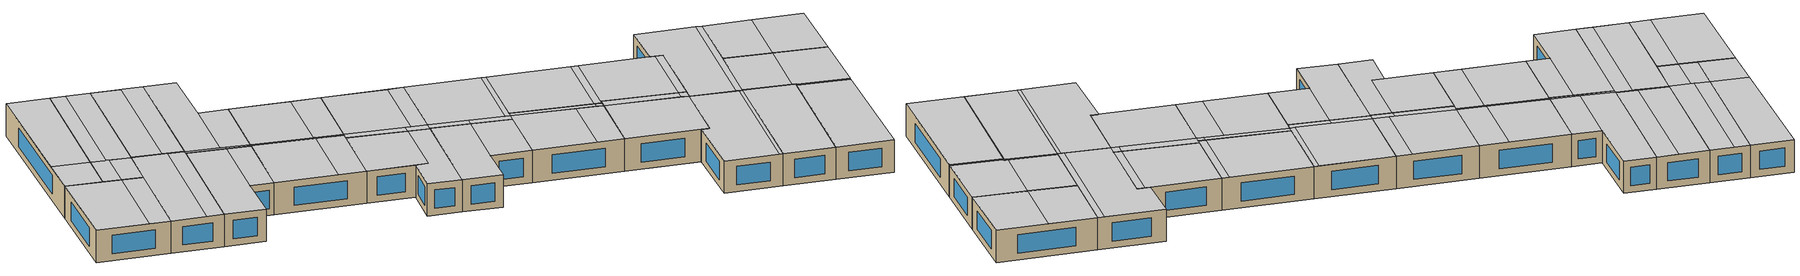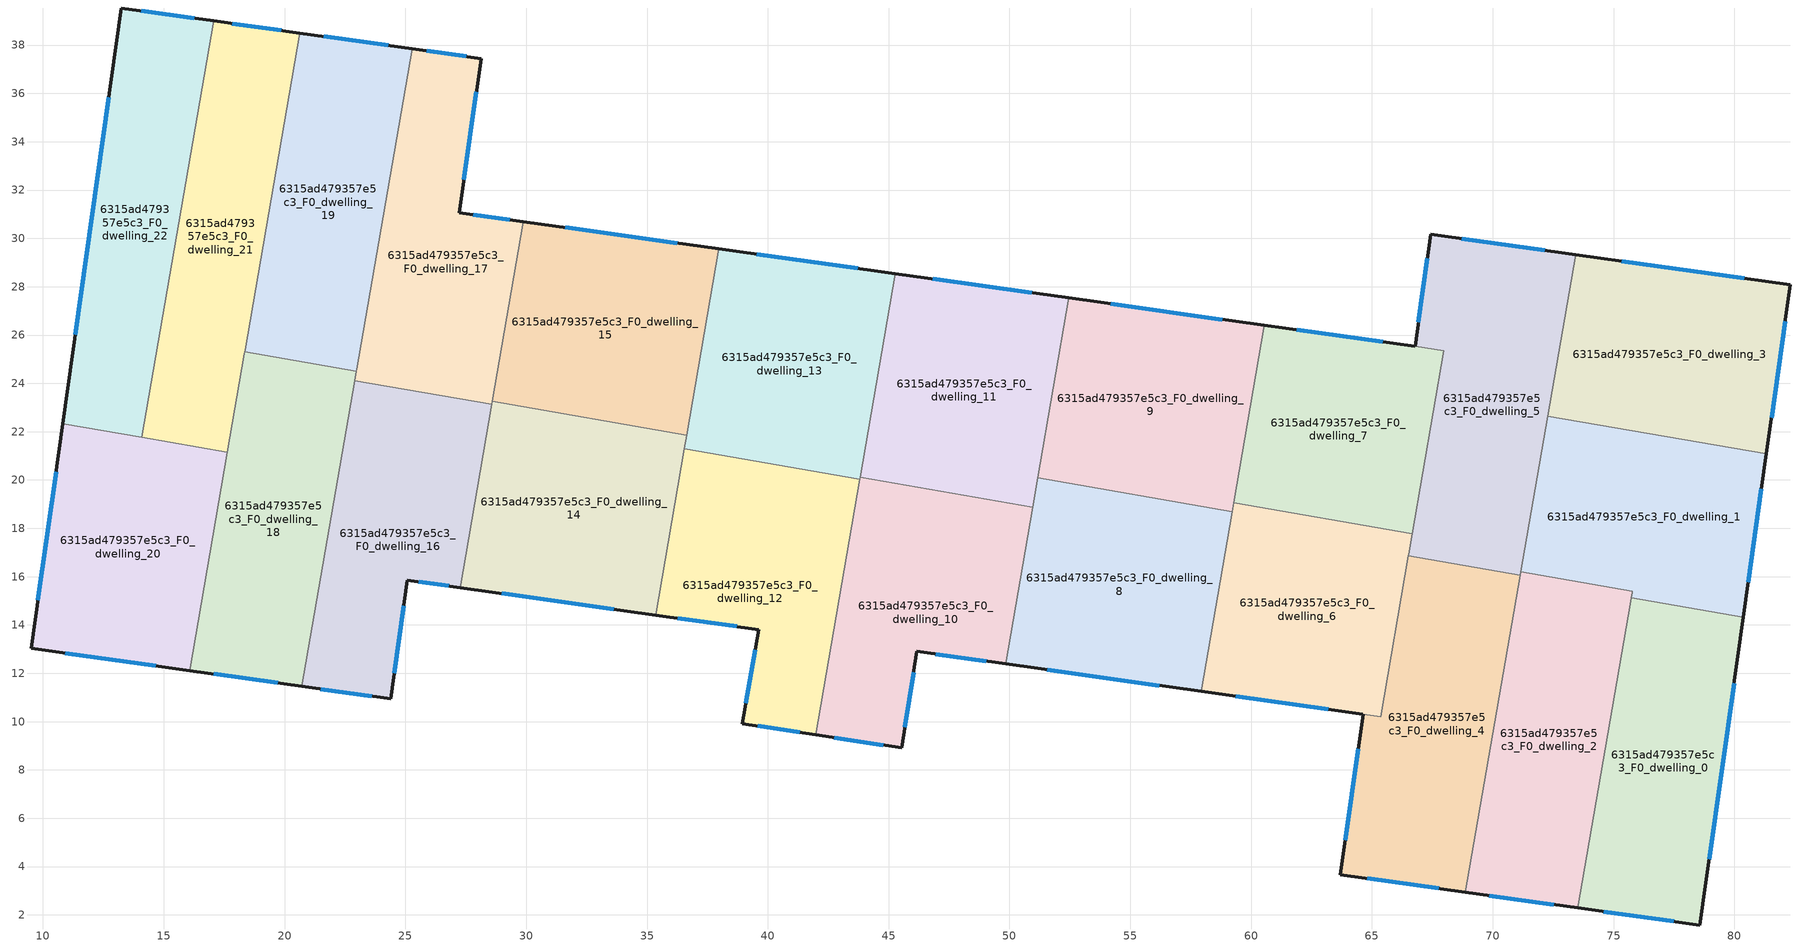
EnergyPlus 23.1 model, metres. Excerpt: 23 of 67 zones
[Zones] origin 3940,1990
6315ad479357e5c3_F0_dwelling_0
 floor ground (EU_floor_Construction): 80.37,14.32 78.57,1.58 73.52,2.29 75.71,14.97 75.73,15.12 z0
 wall outside (EU_wall_Construction): 73.52,2.29 78.57,1.58 80.37,14.32 z0:3
 wall to 6315ad479357e5c3_F0_dwelling_1 (EU_wall_Construction): 80.37,14.32 75.73,15.12 z0:3
 wall to 6315ad479357e5c3_F0_dwelling_2 (EU_wall_Construction): 75.71,14.97 73.52,2.29 / 75.74,15.12 75.71,14.98 z0:3
 window (EU_Window_Construction): 78.96,4.31 79.99,11.59 / 74.6,2.14 77.49,1.73 z0.64:2.36
 ceiling adiabatic (EU_roof_Construction): 78.57,1.58 80.37,14.32 75.73,15.12 75.71,14.97 73.52,2.29 z3
6315ad479357e5c3_F0_dwelling_1
 floor ground (EU_floor_Construction): 81.33,21.08 80.37,14.32 75.73,15.12 75.78,15.41 71.16,16.2 72.28,22.65 z0
 wall outside (EU_wall_Construction): 80.37,14.32 81.33,21.08 z0:3
 wall to 6315ad479357e5c3_F0_dwelling_2 (EU_wall_Construction): 71.16,16.2 75.78,15.41 75.77,15.33 75.73,15.12 z0:3
 wall to 6315ad479357e5c3_F0_dwelling_3 (EU_wall_Construction): 81.33,21.08 72.28,22.65 z0:3
 wall to 6315ad479357e5c3_F0_dwelling_5 (EU_wall_Construction): 72.28,22.65 71.16,16.2 z0:3
 window (EU_Window_Construction): 80.58,15.77 81.12,19.63 z0.64:2.36
 ceiling to 6315ad479357e5c3_F1_dwelling_0 (EU_floor_Construction): 80.4,14.48 81.33,21.08 76.59,21.9 75.47,15.46 75.78,15.41 75.76,15.28 z3
 ceiling to 6315ad479357e5c3_F1_dwelling_1 (EU_floor_Construction): 75.47,15.46 76.59,21.9 72.28,22.65 71.16,16.2 z3
 ceiling to 6315ad479357e5c3_F1_dwelling_11 (EU_floor_Construction): 80.37,14.32 80.4,14.48 75.76,15.28 75.73,15.12 z3
6315ad479357e5c3_F0_dwelling_10
 floor ground (EU_floor_Construction): 50.96,18.87 49.84,12.39 46.16,12.9 45.53,8.91 41.98,9.45 43.83,20.11 z0
 wall outside (EU_wall_Construction): 41.98,9.45 45.53,8.91 46.16,12.9 49.84,12.39 z0:3
 wall to 6315ad479357e5c3_F0_dwelling_11 (EU_wall_Construction): 50.96,18.87 43.83,20.11 z0:3
 wall to 6315ad479357e5c3_F0_dwelling_12 (EU_wall_Construction): 43.81,20.03 41.98,9.45 z0:3
 wall to 6315ad479357e5c3_F0_dwelling_8 (EU_wall_Construction): 49.84,12.39 50.96,18.87 z0:3
 wall to 6315ad479357e5c3_F0_dwelling_13 (EU_wall_Construction): 43.82,20.1 43.81,20.03 z0:3
 window (EU_Window_Construction): 46.95,12.79 49.05,12.5 / 45.67,9.77 46.03,12.05 / 42.74,9.34 44.77,9.03 z0.64:2.36
 ceiling to 6315ad479357e5c3_F1_dwelling_16 (EU_floor_Construction): 45.53,8.91 46.16,12.9 47.31,19.5 43.83,20.11 41.98,9.45 z3
 ceiling adiabatic (EU_roof_Construction): 49.84,12.39 50.96,18.87 47.31,19.5 46.16,12.9 z3
6315ad479357e5c3_F0_dwelling_11
 floor ground (EU_floor_Construction): 52.46,27.53 50.96,18.87 43.83,20.11 45.28,28.54 z0
 wall outside (EU_wall_Construction): 52.46,27.53 45.28,28.54 z0:3
 wall to 6315ad479357e5c3_F0_dwelling_9 (EU_wall_Construction): 51.17,20.09 52.46,27.53 z0:3
 wall to 6315ad479357e5c3_F0_dwelling_13 (EU_wall_Construction): 45.28,28.54 43.83,20.11 z0:3
 wall to 6315ad479357e5c3_F0_dwelling_8 (EU_wall_Construction): 50.96,18.87 51.17,20.09 z0:3
 window (EU_Window_Construction): 50.92,27.75 46.82,28.32 z0.64:2.36
 ceiling to 6315ad479357e5c3_F1_dwelling_5 (EU_floor_Construction): 50.6,19.63 51.98,27.6 45.28,28.54 43.94,20.78 z3
 ceiling to 6315ad479357e5c3_F1_dwelling_16 (EU_floor_Construction): 47.31,19.5 47.42,20.18 43.94,20.78 43.83,20.11 z3
 ceiling to 6315ad479357e5c3_F1_dwelling_4 (EU_floor_Construction): 51.08,19.55 52.46,27.53 51.98,27.6 50.6,19.63 z3
 ceiling adiabatic (EU_roof_Construction): 50.96,18.87 51.08,19.55 47.42,20.18 47.31,19.5 z3
6315ad479357e5c3_F0_dwelling_12
 floor ground (EU_floor_Construction): 43.81,20.03 41.98,9.45 38.94,9.92 39.62,13.81 35.36,14.41 36.55,21.29 z0
 wall outside (EU_wall_Construction): 35.36,14.41 39.62,13.81 38.94,9.92 41.98,9.45 z0:3
 wall to 6315ad479357e5c3_F0_dwelling_13 (EU_wall_Construction): 43.81,20.03 36.55,21.29 z0:3
 wall to 6315ad479357e5c3_F0_dwelling_14 (EU_wall_Construction): 36.55,21.29 35.36,14.41 z0:3
 window (EU_Window_Construction): 39.48,12.98 39.09,10.75 / 36.27,14.28 38.71,13.94 / 39.59,9.82 41.33,9.55 z0.64:2.36
 ceiling to 6315ad479357e5c3_F1_dwelling_17 (EU_floor_Construction): 40.72,13.66 41.88,20.36 36.55,21.29 35.36,14.41 z3
 ceiling to 6315ad479357e5c3_F1_dwelling_16 (EU_floor_Construction): 41.98,9.45 43.81,20.03 41.88,20.36 40.72,13.66 39.62,13.81 38.94,9.92 z3
6315ad479357e5c3_F0_dwelling_13
 floor ground (EU_floor_Construction): 45.28,28.54 43.81,20.03 36.55,21.29 37.98,29.56 z0
 wall outside (EU_wall_Construction): 45.28,28.54 37.98,29.56 z0:3
 wall to 6315ad479357e5c3_F0_dwelling_15 (EU_wall_Construction): 37.98,29.56 36.64,21.86 z0:3
 wall to 6315ad479357e5c3_F0_dwelling_14 (EU_wall_Construction): 36.64,21.86 36.55,21.29 z0:3
 window (EU_Window_Construction): 43.72,28.76 39.54,29.34 z0.64:2.36
 ceiling to 6315ad479357e5c3_F1_dwelling_6 (EU_floor_Construction): 42.47,21.04 43.8,28.74 37.98,29.56 36.68,22.04 z3
 ceiling to 6315ad479357e5c3_F1_dwelling_5 (EU_floor_Construction): 43.94,20.78 45.28,28.54 43.8,28.74 42.47,21.04 z3
 ceiling to 6315ad479357e5c3_F1_dwelling_16 (EU_floor_Construction): 43.81,20.03 43.94,20.78 42.01,21.12 41.88,20.36 z3
 ceiling to 6315ad479357e5c3_F1_dwelling_17 (EU_floor_Construction): 41.88,20.36 42.01,21.12 36.68,22.04 36.55,21.29 z3
6315ad479357e5c3_F0_dwelling_14
 floor ground (EU_floor_Construction): 36.65,21.86 35.36,14.41 27.26,15.55 28.59,23.25 z0
 wall outside (EU_wall_Construction): 27.26,15.55 35.36,14.41 z0:3
 wall to 6315ad479357e5c3_F0_dwelling_15 (EU_wall_Construction): 36.65,21.86 28.59,23.25 z0:3
 wall to 6315ad479357e5c3_F0_dwelling_16 (EU_wall_Construction): 28.57,23.13 27.26,15.55 z0:3
 wall to 6315ad479357e5c3_F0_dwelling_17 (EU_wall_Construction): 28.59,23.25 28.57,23.13 z0:3
 window (EU_Window_Construction): 29,15.31 33.62,14.66 z0.64:2.36
 ceiling to 6315ad479357e5c3_F1_dwelling_18 (EU_floor_Construction): 32.84,14.77 34.14,22.29 28.59,23.25 27.26,15.55 z3
 ceiling to 6315ad479357e5c3_F1_dwelling_17 (EU_floor_Construction): 35.36,14.41 36.65,21.86 34.14,22.29 32.84,14.77 z3
6315ad479357e5c3_F0_dwelling_15
 floor ground (EU_floor_Construction): 37.98,29.56 36.65,21.86 28.59,23.25 29.88,30.69 z0
 wall outside (EU_wall_Construction): 37.98,29.56 29.88,30.69 z0:3
 wall to 6315ad479357e5c3_F0_dwelling_17 (EU_wall_Construction): 29.88,30.69 28.59,23.25 z0:3
 window (EU_Window_Construction): 36.24,29.8 31.62,30.45 z0.64:2.36
 ceiling adiabatic (EU_roof_Construction): 34.05,22.49 35.34,29.93 29.88,30.69 28.63,23.43 z3
 ceiling to 6315ad479357e5c3_F1_dwelling_6 (EU_floor_Construction): 36.68,22.04 37.98,29.56 35.34,29.93 34.05,22.49 z3
 ceiling to 6315ad479357e5c3_F1_dwelling_17 (EU_floor_Construction): 36.65,21.86 36.68,22.04 34.17,22.47 34.14,22.29 z3
 ceiling to 6315ad479357e5c3_F1_dwelling_18 (EU_floor_Construction): 34.14,22.29 34.17,22.47 28.63,23.43 28.59,23.25 z3
6315ad479357e5c3_F0_dwelling_16
 floor ground (EU_floor_Construction): 28.57,23.13 27.26,15.55 25.08,15.86 24.39,10.94 20.72,11.46 22.91,24.11 z0
 wall outside (EU_wall_Construction): 20.72,11.46 24.39,10.94 25.08,15.86 27.26,15.55 z0:3
 wall to 6315ad479357e5c3_F0_dwelling_18 (EU_wall_Construction): 22.91,24.11 20.72,11.46 z0:3
 wall to 6315ad479357e5c3_F0_dwelling_17 (EU_wall_Construction): 28.57,23.13 22.91,24.11 z0:3
 window (EU_Window_Construction): 25.55,15.79 26.8,15.62 / 24.54,12 24.93,14.8 / 21.5,11.35 23.6,11.05 z0.64:2.36
 ceiling to 6315ad479357e5c3_F1_dwelling_19 (EU_floor_Construction): 24.39,10.94 25.08,15.86 26.41,23.51 22.91,24.11 20.72,11.46 z3
 ceiling to 6315ad479357e5c3_F1_dwelling_18 (EU_floor_Construction): 27.26,15.55 28.57,23.13 26.41,23.51 25.08,15.86 z3
6315ad479357e5c3_F0_dwelling_17
 floor ground (EU_floor_Construction): 28.13,37.44 27.23,31.07 29.88,30.69 28.57,23.13 22.91,24.11 25.28,37.84 z0
 wall outside (EU_wall_Construction): 29.88,30.69 27.23,31.07 28.13,37.44 25.28,37.84 z0:3
 wall to 6315ad479357e5c3_F0_dwelling_19 (EU_wall_Construction): 25.28,37.84 22.99,24.58 22.97,24.5 z0:3
 wall to 6315ad479357e5c3_F0_dwelling_18 (EU_wall_Construction): 22.97,24.5 22.91,24.11 z0:3
 window (EU_Window_Construction): 27.42,32.43 27.94,36.08 / 29.31,30.77 27.8,30.99 / 27.52,37.53 25.89,37.76 z0.64:2.36
 ceiling to 6315ad479357e5c3_F1_dwelling_8 (EU_floor_Construction): 25.99,23.89 27.23,31.07 28.13,37.44 25.28,37.84 22.96,24.41 z3
 ceiling to 6315ad479357e5c3_F1_dwelling_7 (EU_floor_Construction): 28.63,23.43 29.88,30.69 27.23,31.07 25.99,23.89 z3
 ceiling to 6315ad479357e5c3_F1_dwelling_19 (EU_floor_Construction): 26.41,23.51 26.46,23.81 22.96,24.41 22.91,24.11 z3
 ceiling to 6315ad479357e5c3_F1_dwelling_18 (EU_floor_Construction): 28.57,23.13 28.63,23.43 26.46,23.81 26.41,23.51 z3
6315ad479357e5c3_F0_dwelling_18
 floor ground (EU_floor_Construction): 22.97,24.5 20.72,11.46 16.07,12.11 18.34,25.23 18.35,25.3 z0
 wall outside (EU_wall_Construction): 16.07,12.11 20.72,11.46 z0:3
 wall to 6315ad479357e5c3_F0_dwelling_21 (EU_wall_Construction): 18.35,25.3 18.34,25.23 17.63,21.15 z0:3
 wall to 6315ad479357e5c3_F0_dwelling_19 (EU_wall_Construction): 22.97,24.5 18.36,25.3 z0:3
 wall to 6315ad479357e5c3_F0_dwelling_20 (EU_wall_Construction): 17.63,21.15 16.07,12.11 z0:3
 window (EU_Window_Construction): 17.07,11.97 19.72,11.6 z0.64:2.36
 ceiling to 6315ad479357e5c3_F1_dwelling_20 (EU_floor_Construction): 19.2,11.67 21.44,24.67 21.3,24.7 18.34,25.21 16.07,12.11 z3
 ceiling to 6315ad479357e5c3_F1_dwelling_19 (EU_floor_Construction): 20.72,11.46 22.96,24.41 21.44,24.67 19.2,11.67 z3
 ceiling to 6315ad479357e5c3_F1_dwelling_8 (EU_floor_Construction): 22.96,24.41 22.97,24.51 21.06,24.84 21.04,24.74 21.3,24.7 21.44,24.67 z3
 ceiling to 6315ad479357e5c3_F1_dwelling_9 (EU_floor_Construction): 21.04,24.74 21.06,24.84 18.36,25.3 18.34,25.23 18.34,25.21 z3
6315ad479357e5c3_F0_dwelling_19
 floor ground (EU_floor_Construction): 25.28,37.84 22.99,24.58 22.97,24.5 18.35,25.3 18.36,25.38 20.63,38.5 z0
 wall outside (EU_wall_Construction): 25.28,37.84 20.63,38.5 z0:3
 wall to 6315ad479357e5c3_F0_dwelling_21 (EU_wall_Construction): 20.63,38.5 18.37,25.38 / 18.36,25.38 18.35,25.3 z0:3
 window (EU_Window_Construction): 24.29,37.98 21.63,38.36 z0.64:2.36
 ceiling to 6315ad479357e5c3_F1_dwelling_8 (EU_floor_Construction): 22.97,24.51 25.28,37.84 23.4,38.11 23.35,38.11 21.06,24.84 z3
 ceiling to 6315ad479357e5c3_F1_dwelling_9 (EU_floor_Construction): 21.06,24.84 23.35,38.11 20.63,38.5 18.36,25.38 18.35,25.3 z3
6315ad479357e5c3_F0_dwelling_2
 floor ground (EU_floor_Construction): 75.78,15.41 75.77,15.33 73.52,2.29 68.87,2.94 71.14,16.05 71.16,16.21 z0
 wall outside (EU_wall_Construction): 68.87,2.94 73.52,2.29 z0:3
 wall to 6315ad479357e5c3_F0_dwelling_5 (EU_wall_Construction): 71.16,16.2 71.13,16.06 z0:3
 wall to 6315ad479357e5c3_F0_dwelling_4 (EU_wall_Construction): 71.14,16.05 68.87,2.94 z0:3
 window (EU_Window_Construction): 69.86,2.8 72.52,2.43 z0.64:2.36
 ceiling to 6315ad479357e5c3_F1_dwelling_12 (EU_floor_Construction): 73.41,2.3 75.66,15.3 71.13,16.08 71.13,16.06 68.87,2.94 z3
 ceiling to 6315ad479357e5c3_F1_dwelling_11 (EU_floor_Construction): 73.52,2.29 75.76,15.28 75.66,15.3 73.41,2.3 z3
 ceiling to 6315ad479357e5c3_F1_dwelling_0 (EU_floor_Construction): 75.76,15.28 75.77,15.33 75.78,15.41 75.47,15.46 75.45,15.33 z3
 ceiling to 6315ad479357e5c3_F1_dwelling_1 (EU_floor_Construction): 75.45,15.33 75.47,15.46 71.16,16.2 71.13,16.08 z3
6315ad479357e5c3_F0_dwelling_20
 floor ground (EU_floor_Construction): 17.64,21.15 16.07,12.11 9.51,13.03 10.83,22.33 z0
 wall outside (EU_wall_Construction): 10.83,22.33 9.51,13.03 16.07,12.11 z0:3
 wall to 6315ad479357e5c3_F0_dwelling_21 (EU_wall_Construction): 17.64,21.15 14.1,21.77 z0:3
 wall to 6315ad479357e5c3_F0_dwelling_22 (EU_wall_Construction): 14.1,21.76 10.83,22.33 z0:3
 window (EU_Window_Construction): 10.54,20.34 9.79,15.03 / 10.92,12.84 14.67,12.31 z0.64:2.36
 ceiling to 6315ad479357e5c3_F1_dwelling_21 (EU_floor_Construction): 14.15,12.38 15.72,21.48 10.83,22.33 9.51,13.03 z3
 ceiling to 6315ad479357e5c3_F1_dwelling_20 (EU_floor_Construction): 16.07,12.11 17.63,21.15 15.72,21.48 14.15,12.38 z3
6315ad479357e5c3_F0_dwelling_21
 floor ground (EU_floor_Construction): 20.63,38.5 18.37,25.38 18.35,25.3 18.34,25.23 17.64,21.15 14.1,21.76 17.08,39 z0
 wall outside (EU_wall_Construction): 20.63,38.5 17.08,39 z0:3
 wall to 6315ad479357e5c3_F0_dwelling_22 (EU_wall_Construction): 17.08,39 14.1,21.76 z0:3
 window (EU_Window_Construction): 19.87,38.6 17.84,38.89 z0.64:2.36
 ceiling to 6315ad479357e5c3_F1_dwelling_9 (EU_floor_Construction): 18.36,25.38 20.63,38.5 18.48,38.8 16.2,25.58 18.34,25.21 18.34,25.23 18.35,25.3 z3
 ceiling to 6315ad479357e5c3_F1_dwelling_10 (EU_floor_Construction): 16.2,25.58 18.48,38.8 17.08,39 14.8,25.82 16.05,25.61 z3
 ceiling to 6315ad479357e5c3_F1_dwelling_21 (EU_floor_Construction): 15.72,21.48 16.42,25.54 16.2,25.58 16.05,25.61 14.8,25.82 14.1,21.77 z3
 ceiling to 6315ad479357e5c3_F1_dwelling_20 (EU_floor_Construction): 17.63,21.15 18.34,25.21 16.42,25.54 15.72,21.48 z3
6315ad479357e5c3_F0_dwelling_22
 floor ground (EU_floor_Construction): 17.08,39 14.1,21.76 10.83,22.33 13.25,39.53 z0
 wall outside (EU_wall_Construction): 17.08,39 13.25,39.53 10.83,22.33 z0:3
 window (EU_Window_Construction): 12.73,35.85 11.34,26.02 / 16.26,39.11 14.07,39.42 z0.64:2.36
 ceiling to 6315ad479357e5c3_F1_dwelling_10 (EU_floor_Construction): 14.8,25.82 17.08,39 13.25,39.53 11.4,26.41 z3
 ceiling to 6315ad479357e5c3_F1_dwelling_21 (EU_floor_Construction): 14.1,21.77 14.8,25.82 11.4,26.41 10.83,22.33 z3
6315ad479357e5c3_F0_dwelling_3
 floor ground (EU_floor_Construction): 82.32,28.07 81.33,21.08 72.28,22.65 73.43,29.32 z0
 wall outside (EU_wall_Construction): 81.33,21.08 82.32,28.07 73.43,29.32 z0:3
 wall to 6315ad479357e5c3_F0_dwelling_5 (EU_wall_Construction): 73.43,29.32 72.28,22.65 z0:3
 window (EU_Window_Construction): 81.54,22.58 82.11,26.57 / 80.41,28.34 75.33,29.05 z0.64:2.36
 ceiling to 6315ad479357e5c3_F1_dwelling_0 (EU_floor_Construction): 81.33,21.08 82.32,28.07 77.76,28.71 76.59,21.9 z3
 ceiling to 6315ad479357e5c3_F1_dwelling_1 (EU_floor_Construction): 76.59,21.9 77.76,28.71 73.43,29.32 72.28,22.65 z3
6315ad479357e5c3_F0_dwelling_4
 floor ground (EU_floor_Construction): 71.14,16.06 68.87,2.94 63.7,3.66 64.64,10.31 65.36,10.21 66.51,16.86 z0
 wall outside (EU_wall_Construction): 64.64,10.31 63.7,3.66 68.87,2.94 z0:3
 wall to 6315ad479357e5c3_F0_dwelling_6 (EU_wall_Construction): 66.51,16.86 65.36,10.21 64.64,10.31 z0:3
 wall to 6315ad479357e5c3_F0_dwelling_5 (EU_wall_Construction): 71.13,16.06 66.51,16.86 z0:3
 window (EU_Window_Construction): 64.81,3.51 67.76,3.09 / 64.43,8.88 63.9,5.09 z0.64:2.36
 ceiling to 6315ad479357e5c3_F1_dwelling_13 (EU_floor_Construction): 68.51,2.99 70.78,16.12 66.51,16.86 65.36,10.21 64.64,10.31 63.7,3.66 z3
 ceiling to 6315ad479357e5c3_F1_dwelling_12 (EU_floor_Construction): 68.87,2.94 71.13,16.06 70.78,16.12 68.51,2.99 z3
6315ad479357e5c3_F0_dwelling_5
 floor ground (EU_floor_Construction): 73.43,29.32 71.16,16.21 71.13,16.06 66.51,16.86 66.53,16.93 67.98,25.36 66.78,25.53 67.44,30.16 z0
 wall outside (EU_wall_Construction): 73.43,29.32 67.44,30.16 66.78,25.53 z0:3
 wall to 6315ad479357e5c3_F0_dwelling_7 (EU_wall_Construction): 66.78,25.53 67.98,25.36 / 67.98,25.35 66.67,17.78 z0:3
 wall to 6315ad479357e5c3_F0_dwelling_6 (EU_wall_Construction): 66.67,17.78 66.53,16.93 66.51,16.86 z0:3
 window (EU_Window_Construction): 67.3,29.17 66.92,26.52 / 72.15,29.5 68.72,29.98 z0.64:2.36
 ceiling to 6315ad479357e5c3_F1_dwelling_2 (EU_floor_Construction): 70.51,16.19 72.8,29.41 67.44,30.16 66.78,25.53 67.98,25.36 66.53,16.93 66.52,16.88 z3
 ceiling to 6315ad479357e5c3_F1_dwelling_13 (EU_floor_Construction): 70.78,16.12 70.78,16.14 70.51,16.19 66.52,16.88 66.51,16.86 z3
 ceiling to 6315ad479357e5c3_F1_dwelling_1 (EU_floor_Construction): 71.16,16.21 73.43,29.32 72.8,29.41 70.51,16.19 70.66,16.16 70.7,16.16 70.78,16.14 71.13,16.08 z3
6315ad479357e5c3_F0_dwelling_6
 floor ground (EU_floor_Construction): 66.67,17.78 65.36,10.21 57.93,11.25 59.28,19.06 z0
 wall outside (EU_wall_Construction): 57.93,11.25 64.63,10.31 z0:3
 wall to 6315ad479357e5c3_F0_dwelling_7 (EU_wall_Construction): 66.67,17.78 59.28,19.06 z0:3
 wall to 6315ad479357e5c3_F0_dwelling_8 (EU_wall_Construction): 59.22,18.7 57.93,11.25 z0:3
 wall to 6315ad479357e5c3_F0_dwelling_9 (EU_wall_Construction): 59.28,19.06 59.22,18.7 z0:3
 window (EU_Window_Construction): 59.37,11.05 63.2,10.51 z0.64:2.36
 ceiling to 6315ad479357e5c3_F1_dwelling_3 (EU_floor_Construction): 65.79,17 65.94,17.91 59.28,19.06 59.13,18.16 z3
 ceiling to 6315ad479357e5c3_F1_dwelling_2 (EU_floor_Construction): 66.52,16.88 66.53,16.93 66.67,17.78 65.95,17.91 65.79,17 z3
 ceiling adiabatic (EU_roof_Construction): 65.36,10.21 66.67,17.78 66.53,16.93 66.52,16.88 59.13,18.16 57.93,11.25 z3
6315ad479357e5c3_F0_dwelling_7
 floor ground (EU_floor_Construction): 67.98,25.36 66.67,17.78 59.28,19.06 60.55,26.4 z0
 wall outside (EU_wall_Construction): 66.78,25.53 60.55,26.4 z0:3
 wall to 6315ad479357e5c3_F0_dwelling_9 (EU_wall_Construction): 60.55,26.4 59.28,19.06 z0:3
 window (EU_Window_Construction): 65.45,25.71 61.89,26.21 z0.64:2.36
 ceiling to 6315ad479357e5c3_F1_dwelling_3 (EU_floor_Construction): 65.94,17.91 67.25,25.46 66.82,25.52 66.78,25.53 60.55,26.4 59.28,19.06 z3
 ceiling to 6315ad479357e5c3_F1_dwelling_2 (EU_floor_Construction): 66.67,17.78 67.98,25.35 66.82,25.52 67.25,25.46 65.95,17.91 z3
6315ad479357e5c3_F0_dwelling_8
 floor ground (EU_floor_Construction): 59.22,18.7 57.93,11.25 49.84,12.39 51.17,20.09 z0
 wall outside (EU_wall_Construction): 49.84,12.39 57.93,11.25 z0:3
 wall to 6315ad479357e5c3_F0_dwelling_9 (EU_wall_Construction): 59.22,18.7 51.17,20.09 z0:3
 window (EU_Window_Construction): 51.57,12.14 56.2,11.49 z0.64:2.36
 ceiling to 6315ad479357e5c3_F1_dwelling_15 (EU_floor_Construction): 55.5,11.59 56.7,18.58 51.08,19.55 49.84,12.39 z3
 ceiling to 6315ad479357e5c3_F1_dwelling_14 (EU_floor_Construction): 57.93,11.25 59.13,18.16 56.7,18.58 55.5,11.59 z3
 ceiling to 6315ad479357e5c3_F1_dwelling_4 (EU_floor_Construction): 58.48,18.27 58.57,18.81 51.17,20.09 51.08,19.55 z3
 ceiling to 6315ad479357e5c3_F1_dwelling_3 (EU_floor_Construction): 59.13,18.16 59.22,18.69 58.57,18.81 58.48,18.27 z3
6315ad479357e5c3_F0_dwelling_9
 floor ground (EU_floor_Construction): 60.55,26.4 59.22,18.7 51.17,20.09 52.46,27.53 z0
 wall outside (EU_wall_Construction): 60.55,26.4 52.46,27.53 z0:3
 window (EU_Window_Construction): 58.82,26.64 54.19,27.29 z0.64:2.36
 ceiling to 6315ad479357e5c3_F1_dwelling_3 (EU_floor_Construction): 59.22,18.7 60.55,26.4 59.9,26.49 58.57,18.81 z3
 ceiling adiabatic (EU_roof_Construction): 58.57,18.81 59.9,26.49 60.55,26.4 52.46,27.53 51.17,20.09 z3
[Building]
EU S2 Campaign: North Axis=0; Terrain=City; Solar Distribution=FullExterior
[Site:Location]
Yerevan-Zvartnots.Intl.AP: Latitude=40.15; Longitude=44.383; Time Zone=4; Elevation=854
[SizingPeriod:WeatherFileDays]
AnnualSizingPeriod: Begin Month=1; Begin Day of Month=1; End Month=12; End Day of Month=31; Day of Week for Start Day=Monday; Use Weather File Daylight Saving Period=No; Use Weather File Rain and Snow Indicators=No
[MATERIAL]
EU_InternalMass_Material: Roughness=MediumRough; Thickness=0.1; Conductivity=1; Density=1800; Specific Heat=900; Thermal Absorptance=0.9; Solar Absorptance=0.7; Visible Absorptance=0.7
[MATERIAL:NOMASS] Roughness=MediumRough; Thermal Absorptance=0.9; Solar Absorptance=0.7; Visible Absorptance=0.7
Name | Thermal Resistance
EU_wall_NoMass | 1.05043
EU_roof_NoMass | 1.45357
EU_floor_NoMass | 0.478065
[WINDOWMATERIAL:SIMPLEGLAZINGSYSTEM]
EU_Window_SimpleGlazing: UFactor=2.5566; Solar Heat Gain Coefficient=0.75; Visible Transmittance=0.75
[CONSTRUCTION]
EU_wall_Construction: EU_wall_NoMass
EU_roof_Construction: EU_roof_NoMass
EU_floor_Construction: EU_floor_NoMass
EU_Window_Construction: EU_Window_SimpleGlazing
EU_InternalMass_Construction: EU_InternalMass_Material
[ZONE] Type=1; Multiplier=1; Ceiling Height=autocalculate; Floor Area=autocalculate; Part of Total Floor Area=Yes
Name | Volume
6315ad479357e5c3_F0_dwelling_0 | 190.478
6315ad479357e5c3_F0_dwelling_1 | 186.253
6315ad479357e5c3_F0_dwelling_10 | 188.351
6315ad479357e5c3_F0_dwelling_11 | 188.372
6315ad479357e5c3_F0_dwelling_12 | 188.373
6315ad479357e5c3_F0_dwelling_13; 6315ad479357e5c3_F0_dwelling_8 | 188.359
6315ad479357e5c3_F0_dwelling_14 | 188.382
6315ad479357e5c3_F0_dwelling_15 | 188.384
6315ad479357e5c3_F0_dwelling_16 | 188.369
6315ad479357e5c3_F0_dwelling_17 | 188.377
6315ad479357e5c3_F0_dwelling_18 | 187.332
6315ad479357e5c3_F0_dwelling_19 | 189.424
6315ad479357e5c3_F0_dwelling_2 | 188.396
6315ad479357e5c3_F0_dwelling_20 | 188.371
6315ad479357e5c3_F0_dwelling_21 | 188.957
6315ad479357e5c3_F0_dwelling_22 | 187.786
6315ad479357e5c3_F0_dwelling_3 | 188.37
6315ad479357e5c3_F0_dwelling_4 | 201.06
6315ad479357e5c3_F0_dwelling_5 | 206.335
6315ad479357e5c3_F0_dwelling_6 | 175.711
6315ad479357e5c3_F0_dwelling_7 | 170.335
6315ad479357e5c3_F0_dwelling_9 | 188.385
[INTERNALMASS] Construction=EU_InternalMass_Construction
Name | Zone or ZoneList | Surface Area
6315ad479357e5c3_F0_dwelling_0_EU_InternalMass | 6315ad479357e5c3_F0_dwelling_0 | 63.4955
6315ad479357e5c3_F0_dwelling_1_EU_InternalMass | 6315ad479357e5c3_F0_dwelling_1 | 62.081
6315ad479357e5c3_F0_dwelling_2_EU_InternalMass | 6315ad479357e5c3_F0_dwelling_2 | 62.7875
6315ad479357e5c3_F0_dwelling_3_EU_InternalMass | 6315ad479357e5c3_F0_dwelling_3 | 62.7887
6315ad479357e5c3_F0_dwelling_4_EU_InternalMass | 6315ad479357e5c3_F0_dwelling_4 | 67.021
6315ad479357e5c3_F0_dwelling_5_EU_InternalMass | 6315ad479357e5c3_F0_dwelling_5 | 68.812
6315ad479357e5c3_F0_dwelling_6_EU_InternalMass | 6315ad479357e5c3_F0_dwelling_6 | 58.5701
6315ad479357e5c3_F0_dwelling_7_EU_InternalMass | 6315ad479357e5c3_F0_dwelling_7 | 56.7775
6315ad479357e5c3_F0_dwelling_8_EU_InternalMass | 6315ad479357e5c3_F0_dwelling_8 | 62.7858
6315ad479357e5c3_F0_dwelling_9_EU_InternalMass | 6315ad479357e5c3_F0_dwelling_9 | 62.7953
6315ad479357e5c3_F0_dwelling_10_EU_InternalMass | 6315ad479357e5c3_F0_dwelling_10 | 62.784
6315ad479357e5c3_F0_dwelling_11_EU_InternalMass | 6315ad479357e5c3_F0_dwelling_11 | 62.7912
6315ad479357e5c3_F0_dwelling_12_EU_InternalMass | 6315ad479357e5c3_F0_dwelling_12 | 62.7907
6315ad479357e5c3_F0_dwelling_13_EU_InternalMass | 6315ad479357e5c3_F0_dwelling_13 | 62.7885
6315ad479357e5c3_F0_dwelling_14_EU_InternalMass | 6315ad479357e5c3_F0_dwelling_14 | 62.7937
6315ad479357e5c3_F0_dwelling_15_EU_InternalMass | 6315ad479357e5c3_F0_dwelling_15 | 62.7951
6315ad479357e5c3_F0_dwelling_16_EU_InternalMass | 6315ad479357e5c3_F0_dwelling_16 | 62.79
6315ad479357e5c3_F0_dwelling_17_EU_InternalMass | 6315ad479357e5c3_F0_dwelling_17 | 62.792
6315ad479357e5c3_F0_dwelling_18_EU_InternalMass | 6315ad479357e5c3_F0_dwelling_18 | 62.4448
6315ad479357e5c3_F0_dwelling_19_EU_InternalMass | 6315ad479357e5c3_F0_dwelling_19 | 63.1438
6315ad479357e5c3_F0_dwelling_20_EU_InternalMass | 6315ad479357e5c3_F0_dwelling_20 | 62.7905
6315ad479357e5c3_F0_dwelling_21_EU_InternalMass | 6315ad479357e5c3_F0_dwelling_21 | 62.988
6315ad479357e5c3_F0_dwelling_22_EU_InternalMass | 6315ad479357e5c3_F0_dwelling_22 | 62.5931
[OTHEREQUIPMENT] Fuel Type=Electricity; Design Level Calculation Method=Watts/Area; Power per Zone Floor Area=1; Fraction Latent=0; Fraction Radiant=0; Fraction Lost=0; Carbon Dioxide Generation Rate=0; EndUse Subcategory=EU_Step8_InternalGains
Name | Zone or ZoneList or Space or SpaceList | Schedule
EU_Step8_InternalGain_6315ad479357e5c3_F0_dwelling_0_f000 | 6315ad479357e5c3_F0_dwelling_0 | EU_Step8_GainSchedule_6315ad479357e5c3_F0_dwelling_0_f000
EU_Step8_InternalGain_6315ad479357e5c3_F0_dwelling_1_f000 | 6315ad479357e5c3_F0_dwelling_1 | EU_Step8_GainSchedule_6315ad479357e5c3_F0_dwelling_1_f000
EU_Step8_InternalGain_6315ad479357e5c3_F0_dwelling_2_f000 | 6315ad479357e5c3_F0_dwelling_2 | EU_Step8_GainSchedule_6315ad479357e5c3_F0_dwelling_2_f000
EU_Step8_InternalGain_6315ad479357e5c3_F0_dwelling_3_f000 | 6315ad479357e5c3_F0_dwelling_3 | EU_Step8_GainSchedule_6315ad479357e5c3_F0_dwelling_3_f000
EU_Step8_InternalGain_6315ad479357e5c3_F0_dwelling_4_f000 | 6315ad479357e5c3_F0_dwelling_4 | EU_Step8_GainSchedule_6315ad479357e5c3_F0_dwelling_4_f000
EU_Step8_InternalGain_6315ad479357e5c3_F0_dwelling_5_f000 | 6315ad479357e5c3_F0_dwelling_5 | EU_Step8_GainSchedule_6315ad479357e5c3_F0_dwelling_5_f000
EU_Step8_InternalGain_6315ad479357e5c3_F0_dwelling_6_f000 | 6315ad479357e5c3_F0_dwelling_6 | EU_Step8_GainSchedule_6315ad479357e5c3_F0_dwelling_6_f000
EU_Step8_InternalGain_6315ad479357e5c3_F0_dwelling_7_f000 | 6315ad479357e5c3_F0_dwelling_7 | EU_Step8_GainSchedule_6315ad479357e5c3_F0_dwelling_7_f000
EU_Step8_InternalGain_6315ad479357e5c3_F0_dwelling_8_f000 | 6315ad479357e5c3_F0_dwelling_8 | EU_Step8_GainSchedule_6315ad479357e5c3_F0_dwelling_8_f000
EU_Step8_InternalGain_6315ad479357e5c3_F0_dwelling_9_f000 | 6315ad479357e5c3_F0_dwelling_9 | EU_Step8_GainSchedule_6315ad479357e5c3_F0_dwelling_9_f000
EU_Step8_InternalGain_6315ad479357e5c3_F0_dwelling_10_f000 | 6315ad479357e5c3_F0_dwelling_10 | EU_Step8_GainSchedule_6315ad479357e5c3_F0_dwelling_10_f000
EU_Step8_InternalGain_6315ad479357e5c3_F0_dwelling_11_f000 | 6315ad479357e5c3_F0_dwelling_11 | EU_Step8_GainSchedule_6315ad479357e5c3_F0_dwelling_11_f000
EU_Step8_InternalGain_6315ad479357e5c3_F0_dwelling_12_f000 | 6315ad479357e5c3_F0_dwelling_12 | EU_Step8_GainSchedule_6315ad479357e5c3_F0_dwelling_12_f000
EU_Step8_InternalGain_6315ad479357e5c3_F0_dwelling_13_f000 | 6315ad479357e5c3_F0_dwelling_13 | EU_Step8_GainSchedule_6315ad479357e5c3_F0_dwelling_13_f000
EU_Step8_InternalGain_6315ad479357e5c3_F0_dwelling_14_f000 | 6315ad479357e5c3_F0_dwelling_14 | EU_Step8_GainSchedule_6315ad479357e5c3_F0_dwelling_14_f000
EU_Step8_InternalGain_6315ad479357e5c3_F0_dwelling_15_f000 | 6315ad479357e5c3_F0_dwelling_15 | EU_Step8_GainSchedule_6315ad479357e5c3_F0_dwelling_15_f000
EU_Step8_InternalGain_6315ad479357e5c3_F0_dwelling_16_f000 | 6315ad479357e5c3_F0_dwelling_16 | EU_Step8_GainSchedule_6315ad479357e5c3_F0_dwelling_16_f000
EU_Step8_InternalGain_6315ad479357e5c3_F0_dwelling_17_f000 | 6315ad479357e5c3_F0_dwelling_17 | EU_Step8_GainSchedule_6315ad479357e5c3_F0_dwelling_17_f000
EU_Step8_InternalGain_6315ad479357e5c3_F0_dwelling_18_f000 | 6315ad479357e5c3_F0_dwelling_18 | EU_Step8_GainSchedule_6315ad479357e5c3_F0_dwelling_18_f000
EU_Step8_InternalGain_6315ad479357e5c3_F0_dwelling_19_f000 | 6315ad479357e5c3_F0_dwelling_19 | EU_Step8_GainSchedule_6315ad479357e5c3_F0_dwelling_19_f000
EU_Step8_InternalGain_6315ad479357e5c3_F0_dwelling_20_f000 | 6315ad479357e5c3_F0_dwelling_20 | EU_Step8_GainSchedule_6315ad479357e5c3_F0_dwelling_20_f000
EU_Step8_InternalGain_6315ad479357e5c3_F0_dwelling_21_f000 | 6315ad479357e5c3_F0_dwelling_21 | EU_Step8_GainSchedule_6315ad479357e5c3_F0_dwelling_21_f000
EU_Step8_InternalGain_6315ad479357e5c3_F0_dwelling_22_f000 | 6315ad479357e5c3_F0_dwelling_22 | EU_Step8_GainSchedule_6315ad479357e5c3_F0_dwelling_22_f000
[ZONEVENTILATION:DESIGNFLOWRATE] Schedule=EU_AlwaysOn; Design Flow Rate Calculation Method=AirChanges/Hour; Air Changes per Hour=0.557805; Ventilation Type=Natural; Fan Pressure Rise=0; Fan Total Efficiency=1; Constant Term Coefficient=1; Temperature Term Coefficient=0; Velocity Term Coefficient=0; Velocity Squared Term Coefficient=0; Minimum Indoor Temperature=-100; Maximum Indoor Temperature=100; Delta Temperature=-100; Minimum Outdoor Temperature=-100; Maximum Outdoor Temperature=100; Maximum Wind Speed=40
Name | Zone or ZoneList or Space or SpaceList
EU_ConstantAir_6315ad479357e5c3_F0_dwelling_0 | 6315ad479357e5c3_F0_dwelling_0
EU_ConstantAir_6315ad479357e5c3_F0_dwelling_1 | 6315ad479357e5c3_F0_dwelling_1
EU_ConstantAir_6315ad479357e5c3_F0_dwelling_2 | 6315ad479357e5c3_F0_dwelling_2
EU_ConstantAir_6315ad479357e5c3_F0_dwelling_3 | 6315ad479357e5c3_F0_dwelling_3
EU_ConstantAir_6315ad479357e5c3_F0_dwelling_4 | 6315ad479357e5c3_F0_dwelling_4
EU_ConstantAir_6315ad479357e5c3_F0_dwelling_5 | 6315ad479357e5c3_F0_dwelling_5
EU_ConstantAir_6315ad479357e5c3_F0_dwelling_6 | 6315ad479357e5c3_F0_dwelling_6
EU_ConstantAir_6315ad479357e5c3_F0_dwelling_7 | 6315ad479357e5c3_F0_dwelling_7
EU_ConstantAir_6315ad479357e5c3_F0_dwelling_8 | 6315ad479357e5c3_F0_dwelling_8
EU_ConstantAir_6315ad479357e5c3_F0_dwelling_9 | 6315ad479357e5c3_F0_dwelling_9
EU_ConstantAir_6315ad479357e5c3_F0_dwelling_10 | 6315ad479357e5c3_F0_dwelling_10
EU_ConstantAir_6315ad479357e5c3_F0_dwelling_11 | 6315ad479357e5c3_F0_dwelling_11
EU_ConstantAir_6315ad479357e5c3_F0_dwelling_12 | 6315ad479357e5c3_F0_dwelling_12
EU_ConstantAir_6315ad479357e5c3_F0_dwelling_13 | 6315ad479357e5c3_F0_dwelling_13
EU_ConstantAir_6315ad479357e5c3_F0_dwelling_14 | 6315ad479357e5c3_F0_dwelling_14
EU_ConstantAir_6315ad479357e5c3_F0_dwelling_15 | 6315ad479357e5c3_F0_dwelling_15
EU_ConstantAir_6315ad479357e5c3_F0_dwelling_16 | 6315ad479357e5c3_F0_dwelling_16
EU_ConstantAir_6315ad479357e5c3_F0_dwelling_17 | 6315ad479357e5c3_F0_dwelling_17
EU_ConstantAir_6315ad479357e5c3_F0_dwelling_18 | 6315ad479357e5c3_F0_dwelling_18
EU_ConstantAir_6315ad479357e5c3_F0_dwelling_19 | 6315ad479357e5c3_F0_dwelling_19
EU_ConstantAir_6315ad479357e5c3_F0_dwelling_20 | 6315ad479357e5c3_F0_dwelling_20
EU_ConstantAir_6315ad479357e5c3_F0_dwelling_21 | 6315ad479357e5c3_F0_dwelling_21
EU_ConstantAir_6315ad479357e5c3_F0_dwelling_22 | 6315ad479357e5c3_F0_dwelling_22
[HVACTEMPLATE:THERMOSTAT] Constant Heating Setpoint=20; Constant Cooling Setpoint=50
EU_HeatOnly_6315ad479357e5c3_F0_dwelling_0; EU_HeatOnly_6315ad479357e5c3_F0_dwelling_1; EU_HeatOnly_6315ad479357e5c3_F0_dwelling_2; EU_HeatOnly_6315ad479357e5c3_F0_dwelling_3; EU_HeatOnly_6315ad479357e5c3_F0_dwelling_4; EU_HeatOnly_6315ad479357e5c3_F0_dwelling_5; EU_HeatOnly_6315ad479357e5c3_F0_dwelling_6; EU_HeatOnly_6315ad479357e5c3_F0_dwelling_7; EU_HeatOnly_6315ad479357e5c3_F0_dwelling_8; EU_HeatOnly_6315ad479357e5c3_F0_dwelling_9; EU_HeatOnly_6315ad479357e5c3_F0_dwelling_10; EU_HeatOnly_6315ad479357e5c3_F0_dwelling_11; EU_HeatOnly_6315ad479357e5c3_F0_dwelling_12; EU_HeatOnly_6315ad479357e5c3_F0_dwelling_13; EU_HeatOnly_6315ad479357e5c3_F0_dwelling_14; EU_HeatOnly_6315ad479357e5c3_F0_dwelling_15; EU_HeatOnly_6315ad479357e5c3_F0_dwelling_16; EU_HeatOnly_6315ad479357e5c3_F0_dwelling_17; EU_HeatOnly_6315ad479357e5c3_F0_dwelling_18; EU_HeatOnly_6315ad479357e5c3_F0_dwelling_19; EU_HeatOnly_6315ad479357e5c3_F0_dwelling_20; EU_HeatOnly_6315ad479357e5c3_F0_dwelling_21; EU_HeatOnly_6315ad479357e5c3_F0_dwelling_22; EU_HeatOnly_6315ad479357e5c3_F1_dwelling_0; EU_HeatOnly_6315ad479357e5c3_F1_dwelling_1; EU_HeatOnly_6315ad479357e5c3_F1_dwelling_2; EU_HeatOnly_6315ad479357e5c3_F1_dwelling_3; EU_HeatOnly_6315ad479357e5c3_F1_dwelling_4; EU_HeatOnly_6315ad479357e5c3_F1_dwelling_5; EU_HeatOnly_6315ad479357e5c3_F1_dwelling_6; EU_HeatOnly_6315ad479357e5c3_F1_dwelling_7; EU_HeatOnly_6315ad479357e5c3_F1_dwelling_8; EU_HeatOnly_6315ad479357e5c3_F1_dwelling_9; EU_HeatOnly_6315ad479357e5c3_F1_dwelling_10; EU_HeatOnly_6315ad479357e5c3_F1_dwelling_11; EU_HeatOnly_6315ad479357e5c3_F1_dwelling_12; EU_HeatOnly_6315ad479357e5c3_F1_dwelling_13; EU_HeatOnly_6315ad479357e5c3_F1_dwelling_14; EU_HeatOnly_6315ad479357e5c3_F1_dwelling_15; EU_HeatOnly_6315ad479357e5c3_F1_dwelling_16; EU_HeatOnly_6315ad479357e5c3_F1_dwelling_17; EU_HeatOnly_6315ad479357e5c3_F1_dwelling_18; EU_HeatOnly_6315ad479357e5c3_F1_dwelling_19; EU_HeatOnly_6315ad479357e5c3_F1_dwelling_20; EU_HeatOnly_6315ad479357e5c3_F1_dwelling_21; EU_HeatOnly_6315ad479357e5c3_F2_dwelling_0; EU_HeatOnly_6315ad479357e5c3_F2_dwelling_1; EU_HeatOnly_6315ad479357e5c3_F2_dwelling_2; EU_HeatOnly_6315ad479357e5c3_F2_dwelling_3; EU_HeatOnly_6315ad479357e5c3_F2_dwelling_4; EU_HeatOnly_6315ad479357e5c3_F2_dwelling_5; EU_HeatOnly_6315ad479357e5c3_F2_dwelling_6; EU_HeatOnly_6315ad479357e5c3_F2_dwelling_7; EU_HeatOnly_6315ad479357e5c3_F2_dwelling_8; EU_HeatOnly_6315ad479357e5c3_F2_dwelling_9; EU_HeatOnly_6315ad479357e5c3_F2_dwelling_10; EU_HeatOnly_6315ad479357e5c3_F2_dwelling_11; EU_HeatOnly_6315ad479357e5c3_F2_dwelling_12; EU_HeatOnly_6315ad479357e5c3_F2_dwelling_13; EU_HeatOnly_6315ad479357e5c3_F2_dwelling_14; EU_HeatOnly_6315ad479357e5c3_F2_dwelling_15; EU_HeatOnly_6315ad479357e5c3_F2_dwelling_16; EU_HeatOnly_6315ad479357e5c3_F2_dwelling_17; EU_HeatOnly_6315ad479357e5c3_F2_dwelling_18; EU_HeatOnly_6315ad479357e5c3_F2_dwelling_19; EU_HeatOnly_6315ad479357e5c3_F2_dwelling_20; EU_HeatOnly_6315ad479357e5c3_F2_dwelling_21
[HVACTEMPLATE:ZONE:IDEALLOADSAIRSYSTEM] System Availability Schedule=EU_AlwaysOn; Maximum Heating Supply Air Temperature=50; Minimum Cooling Supply Air Temperature=13; Maximum Heating Supply Air Humidity Ratio=0.0156; Minimum Cooling Supply Air Humidity Ratio=0.0077; Heating Limit=NoLimit; Cooling Limit=NoLimit; Heating Availability Schedule=EU_AlwaysOn; Cooling Availability Schedule=EU_CoolingOff; Dehumidification Control Type=ConstantSensibleHeatRatio; Cooling Sensible Heat Ratio=0.7; Dehumidification Setpoint=60; Humidification Control Type=None; Humidification Setpoint=30; Outdoor Air Method=None; Outdoor Air Flow Rate per Person=0.00944; Outdoor Air Flow Rate per Zone Floor Area=0; Outdoor Air Flow Rate per Zone=0; Demand Controlled Ventilation Type=None; Outdoor Air Economizer Type=NoEconomizer; Heat Recovery Type=None; Sensible Heat Recovery Effectiveness=0.7; Latent Heat Recovery Effectiveness=0.65
Name | Template Thermostat
6315ad479357e5c3_F0_dwelling_0 | EU_HeatOnly_6315ad479357e5c3_F0_dwelling_0
6315ad479357e5c3_F0_dwelling_1 | EU_HeatOnly_6315ad479357e5c3_F0_dwelling_1
6315ad479357e5c3_F0_dwelling_2 | EU_HeatOnly_6315ad479357e5c3_F0_dwelling_2
6315ad479357e5c3_F0_dwelling_3 | EU_HeatOnly_6315ad479357e5c3_F0_dwelling_3
6315ad479357e5c3_F0_dwelling_4 | EU_HeatOnly_6315ad479357e5c3_F0_dwelling_4
6315ad479357e5c3_F0_dwelling_5 | EU_HeatOnly_6315ad479357e5c3_F0_dwelling_5
6315ad479357e5c3_F0_dwelling_6 | EU_HeatOnly_6315ad479357e5c3_F0_dwelling_6
6315ad479357e5c3_F0_dwelling_7 | EU_HeatOnly_6315ad479357e5c3_F0_dwelling_7
6315ad479357e5c3_F0_dwelling_8 | EU_HeatOnly_6315ad479357e5c3_F0_dwelling_8
6315ad479357e5c3_F0_dwelling_9 | EU_HeatOnly_6315ad479357e5c3_F0_dwelling_9
6315ad479357e5c3_F0_dwelling_10 | EU_HeatOnly_6315ad479357e5c3_F0_dwelling_10
6315ad479357e5c3_F0_dwelling_11 | EU_HeatOnly_6315ad479357e5c3_F0_dwelling_11
6315ad479357e5c3_F0_dwelling_12 | EU_HeatOnly_6315ad479357e5c3_F0_dwelling_12
6315ad479357e5c3_F0_dwelling_13 | EU_HeatOnly_6315ad479357e5c3_F0_dwelling_13
6315ad479357e5c3_F0_dwelling_14 | EU_HeatOnly_6315ad479357e5c3_F0_dwelling_14
6315ad479357e5c3_F0_dwelling_15 | EU_HeatOnly_6315ad479357e5c3_F0_dwelling_15
6315ad479357e5c3_F0_dwelling_16 | EU_HeatOnly_6315ad479357e5c3_F0_dwelling_16
6315ad479357e5c3_F0_dwelling_17 | EU_HeatOnly_6315ad479357e5c3_F0_dwelling_17
6315ad479357e5c3_F0_dwelling_18 | EU_HeatOnly_6315ad479357e5c3_F0_dwelling_18
6315ad479357e5c3_F0_dwelling_19 | EU_HeatOnly_6315ad479357e5c3_F0_dwelling_19
6315ad479357e5c3_F0_dwelling_20 | EU_HeatOnly_6315ad479357e5c3_F0_dwelling_20
6315ad479357e5c3_F0_dwelling_21 | EU_HeatOnly_6315ad479357e5c3_F0_dwelling_21
6315ad479357e5c3_F0_dwelling_22 | EU_HeatOnly_6315ad479357e5c3_F0_dwelling_22
[SIZING:ZONE] Zone Cooling Design Supply Air Temperature Input Method=SupplyAirTemperature; Zone Cooling Design Supply Air Temperature=13; Zone Heating Design Supply Air Temperature Input Method=SupplyAirTemperature; Zone Heating Design Supply Air Temperature=50; Zone Cooling Design Supply Air Humidity Ratio=0.008; Zone Heating Design Supply Air Humidity Ratio=0.008; Cooling Design Air Flow Method=DesignDay; Cooling Design Air Flow Rate=0; Cooling Minimum Air Flow per Zone Floor Area=0.000762; Cooling Minimum Air Flow=0; Cooling Minimum Air Flow Fraction=0.2; Heating Design Air Flow Method=DesignDay; Heating Design Air Flow Rate=0; Heating Maximum Air Flow per Zone Floor Area=0.002032; Heating Maximum Air Flow=0.141576; Heating Maximum Air Flow Fraction=0.3; Account for Dedicated Outdoor Air System=No; Dedicated Outdoor Air System Control Strategy=NeutralSupplyAir; Dedicated Outdoor Air Low Setpoint Temperature for Design=autosize; Dedicated Outdoor Air High Setpoint Temperature for Design=autosize; Zone Load Sizing Method=Sensible Load Only No Latent Load; Zone Latent Cooling Design Supply Air Humidity Ratio Input Method=HumidityRatioDifference; Zone Cooling Design Supply Air Humidity Ratio Difference=0.005; Zone Latent Heating Design Supply Air Humidity Ratio Input Method=HumidityRatioDifference; Zone Humidification Design Supply Air Humidity Ratio Difference=0.005
6315ad479357e5c3_F0_dwelling_0; 6315ad479357e5c3_F0_dwelling_1; 6315ad479357e5c3_F0_dwelling_2; 6315ad479357e5c3_F0_dwelling_3; 6315ad479357e5c3_F0_dwelling_4; 6315ad479357e5c3_F0_dwelling_5; 6315ad479357e5c3_F0_dwelling_6; 6315ad479357e5c3_F0_dwelling_7; 6315ad479357e5c3_F0_dwelling_8; 6315ad479357e5c3_F0_dwelling_9; 6315ad479357e5c3_F0_dwelling_10; 6315ad479357e5c3_F0_dwelling_11; 6315ad479357e5c3_F0_dwelling_12; 6315ad479357e5c3_F0_dwelling_13; 6315ad479357e5c3_F0_dwelling_14; 6315ad479357e5c3_F0_dwelling_15; 6315ad479357e5c3_F0_dwelling_16; 6315ad479357e5c3_F0_dwelling_17; 6315ad479357e5c3_F0_dwelling_18; 6315ad479357e5c3_F0_dwelling_19; 6315ad479357e5c3_F0_dwelling_20; 6315ad479357e5c3_F0_dwelling_21; 6315ad479357e5c3_F0_dwelling_22
[SCHEDULE:CONSTANT]
Name | Hourly Value
EU_AlwaysOn | 1
EU_CoolingOff | 0
[SCHEDULE:FILE] Column Number=1; Rows to Skip at Top=0; Number of Hours of Data=8760; Column Separator=Comma; Interpolate to Timestep=No; Minutes per Item=60; Adjust Schedule for Daylight Savings=Yes
Name | File
EU_Step8_GainSchedule_6315ad479357e5c3_F0_dwelling_0_f000 | ../../schedules/6315ad479357e5c3/6315ad479357e5c3_F0_dwelling_0_f000_gain.csv
EU_Step8_GainSchedule_6315ad479357e5c3_F0_dwelling_1_f000 | ../../schedules/6315ad479357e5c3/6315ad479357e5c3_F0_dwelling_1_f000_gain.csv
EU_Step8_GainSchedule_6315ad479357e5c3_F0_dwelling_2_f000 | ../../schedules/6315ad479357e5c3/6315ad479357e5c3_F0_dwelling_2_f000_gain.csv
EU_Step8_GainSchedule_6315ad479357e5c3_F0_dwelling_3_f000 | ../../schedules/6315ad479357e5c3/6315ad479357e5c3_F0_dwelling_3_f000_gain.csv
EU_Step8_GainSchedule_6315ad479357e5c3_F0_dwelling_4_f000 | ../../schedules/6315ad479357e5c3/6315ad479357e5c3_F0_dwelling_4_f000_gain.csv
EU_Step8_GainSchedule_6315ad479357e5c3_F0_dwelling_5_f000 | ../../schedules/6315ad479357e5c3/6315ad479357e5c3_F0_dwelling_5_f000_gain.csv
EU_Step8_GainSchedule_6315ad479357e5c3_F0_dwelling_6_f000 | ../../schedules/6315ad479357e5c3/6315ad479357e5c3_F0_dwelling_6_f000_gain.csv
EU_Step8_GainSchedule_6315ad479357e5c3_F0_dwelling_7_f000 | ../../schedules/6315ad479357e5c3/6315ad479357e5c3_F0_dwelling_7_f000_gain.csv
EU_Step8_GainSchedule_6315ad479357e5c3_F0_dwelling_8_f000 | ../../schedules/6315ad479357e5c3/6315ad479357e5c3_F0_dwelling_8_f000_gain.csv
EU_Step8_GainSchedule_6315ad479357e5c3_F0_dwelling_9_f000 | ../../schedules/6315ad479357e5c3/6315ad479357e5c3_F0_dwelling_9_f000_gain.csv
EU_Step8_GainSchedule_6315ad479357e5c3_F0_dwelling_10_f000 | ../../schedules/6315ad479357e5c3/6315ad479357e5c3_F0_dwelling_10_f000_gain.csv
EU_Step8_GainSchedule_6315ad479357e5c3_F0_dwelling_11_f000 | ../../schedules/6315ad479357e5c3/6315ad479357e5c3_F0_dwelling_11_f000_gain.csv
EU_Step8_GainSchedule_6315ad479357e5c3_F0_dwelling_12_f000 | ../../schedules/6315ad479357e5c3/6315ad479357e5c3_F0_dwelling_12_f000_gain.csv
EU_Step8_GainSchedule_6315ad479357e5c3_F0_dwelling_13_f000 | ../../schedules/6315ad479357e5c3/6315ad479357e5c3_F0_dwelling_13_f000_gain.csv
EU_Step8_GainSchedule_6315ad479357e5c3_F0_dwelling_14_f000 | ../../schedules/6315ad479357e5c3/6315ad479357e5c3_F0_dwelling_14_f000_gain.csv
EU_Step8_GainSchedule_6315ad479357e5c3_F0_dwelling_15_f000 | ../../schedules/6315ad479357e5c3/6315ad479357e5c3_F0_dwelling_15_f000_gain.csv
EU_Step8_GainSchedule_6315ad479357e5c3_F0_dwelling_16_f000 | ../../schedules/6315ad479357e5c3/6315ad479357e5c3_F0_dwelling_16_f000_gain.csv
EU_Step8_GainSchedule_6315ad479357e5c3_F0_dwelling_17_f000 | ../../schedules/6315ad479357e5c3/6315ad479357e5c3_F0_dwelling_17_f000_gain.csv
EU_Step8_GainSchedule_6315ad479357e5c3_F0_dwelling_18_f000 | ../../schedules/6315ad479357e5c3/6315ad479357e5c3_F0_dwelling_18_f000_gain.csv
EU_Step8_GainSchedule_6315ad479357e5c3_F0_dwelling_19_f000 | ../../schedules/6315ad479357e5c3/6315ad479357e5c3_F0_dwelling_19_f000_gain.csv
EU_Step8_GainSchedule_6315ad479357e5c3_F0_dwelling_20_f000 | ../../schedules/6315ad479357e5c3/6315ad479357e5c3_F0_dwelling_20_f000_gain.csv
EU_Step8_GainSchedule_6315ad479357e5c3_F0_dwelling_21_f000 | ../../schedules/6315ad479357e5c3/6315ad479357e5c3_F0_dwelling_21_f000_gain.csv
EU_Step8_GainSchedule_6315ad479357e5c3_F0_dwelling_22_f000 | ../../schedules/6315ad479357e5c3/6315ad479357e5c3_F0_dwelling_22_f000_gain.csv
